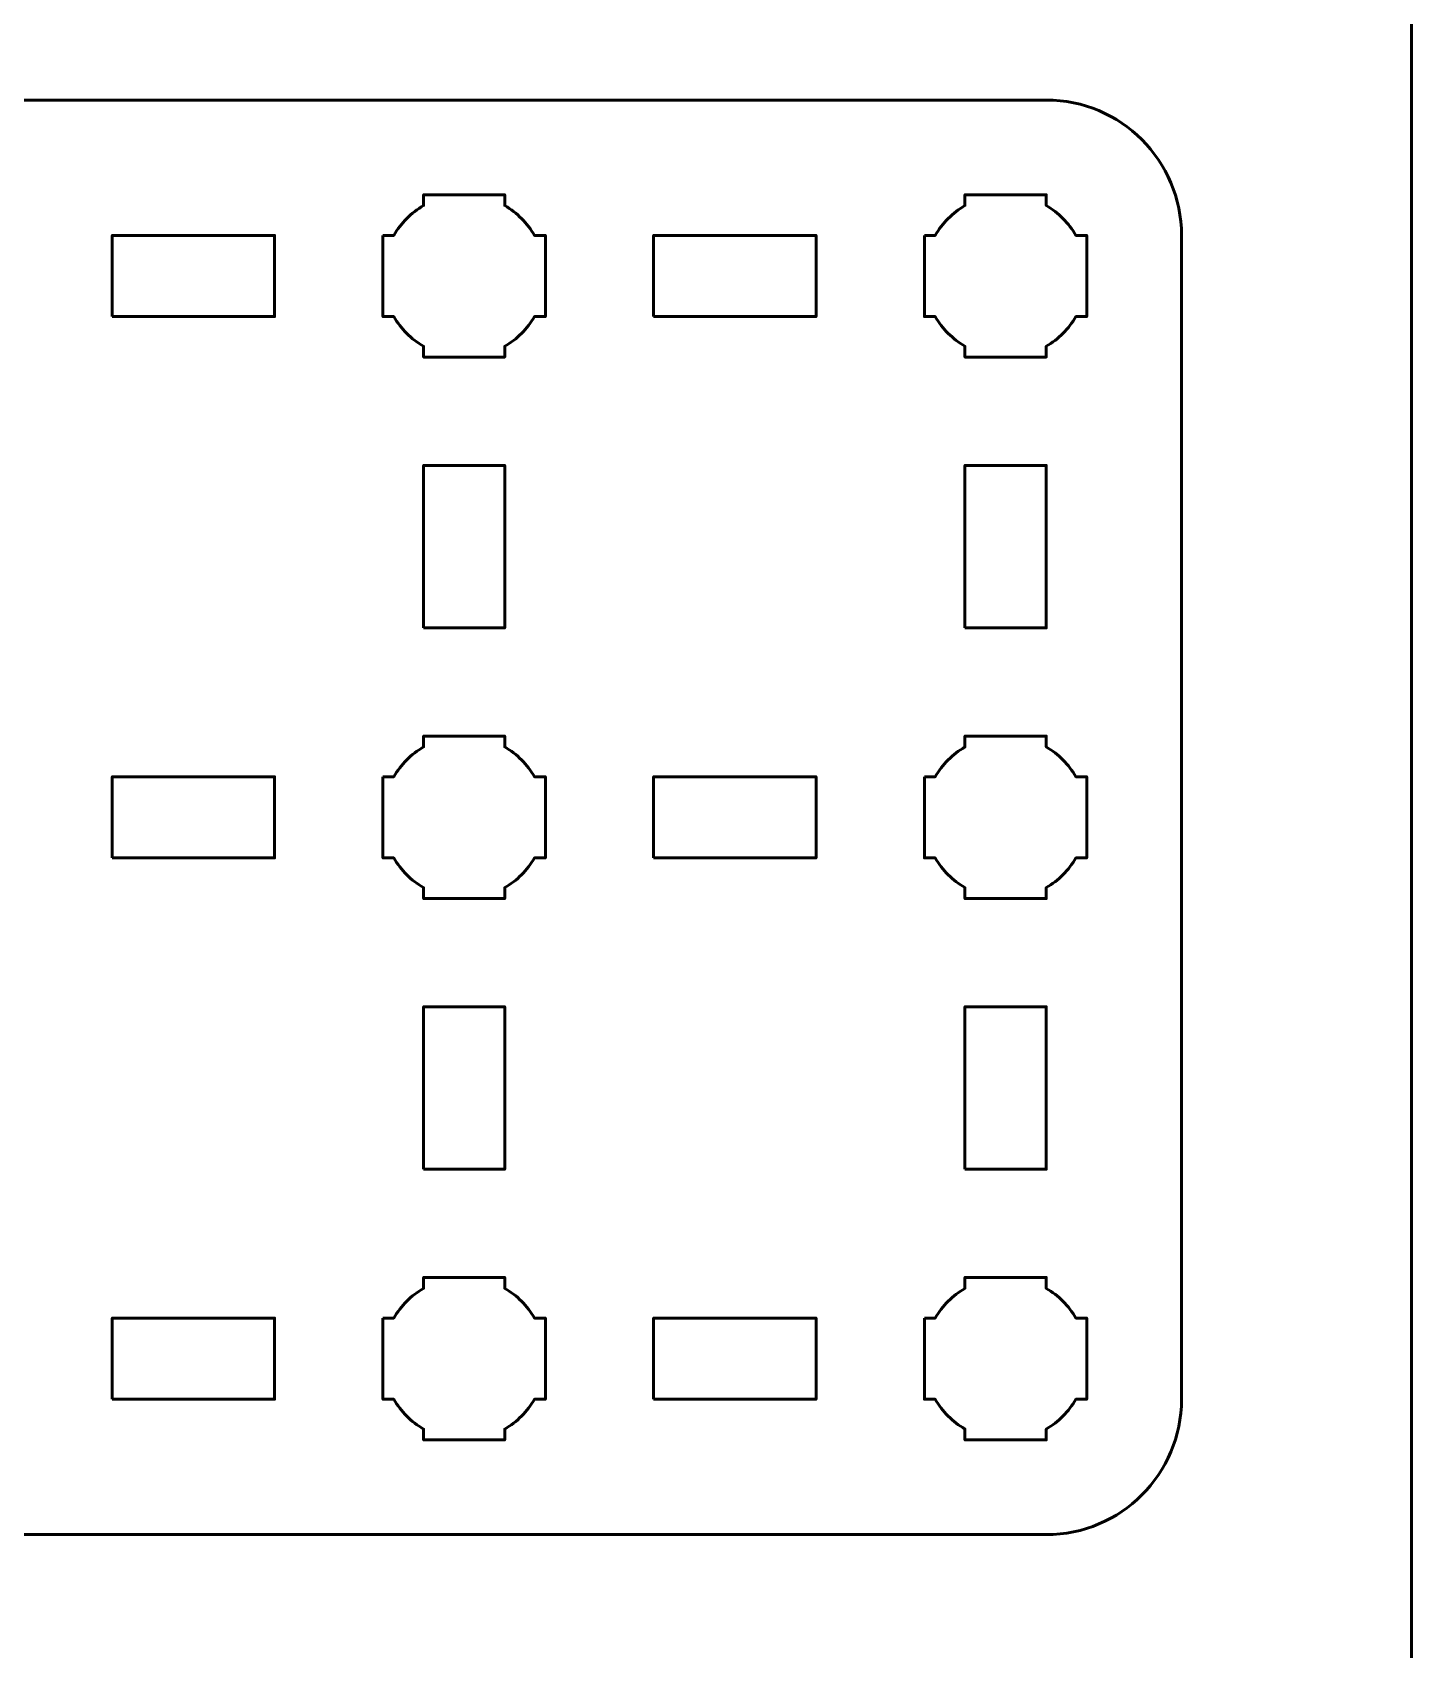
# Model space of a CAD drawing. Header units: centimetres. Extents: x -21 to 0, y -29.7 to 0.
# Drawn here: x -5.09 to 0, y -23.73 to -17.75 of the extents above; entities that cross this region are included whole.
import ezdxf

# ---------------------------------------------------------------- set-up
doc = ezdxf.new("R2010")
doc.units = ezdxf.units.CM
doc.header["$MEASUREMENT"] = 0
doc.layers.add('Layer 1', color=7, linetype='Continuous')

msp = doc.modelspace()

# ---------------------------------------------------------------- linework, layer by layer
at = {"layer": 'Layer 1', "lineweight": 53}
for points in [[(-4.8, -18.8), (-4.2, -18.8), (-4.2, -18.5), (-4.8, -18.5), (-4.8, -18.8)], [(-2.8, -18.8), (-2.2, -18.8), (-2.2, -18.5), (-2.8, -18.5), (-2.8, -18.8)], [(-3.65, -19.95), (-3.35, -19.95), (-3.35, -19.35), (-3.65, -19.35), (-3.65, -19.95)], [(-1.65, -19.95), (-1.35, -19.95), (-1.35, -19.35), (-1.65, -19.35), (-1.65, -19.95)], [(-4.8, -20.8), (-4.2, -20.8), (-4.2, -20.5), (-4.8, -20.5), (-4.8, -20.8)], [(-2.8, -20.8), (-2.2, -20.8), (-2.2, -20.5), (-2.8, -20.5), (-2.8, -20.8)], [(-3.65, -21.95), (-3.35, -21.95), (-3.35, -21.35), (-3.65, -21.35), (-3.65, -21.95)], [(-1.65, -21.95), (-1.35, -21.95), (-1.35, -21.35), (-1.65, -21.35), (-1.65, -21.95)], [(-4.8, -22.8), (-4.2, -22.8), (-4.2, -22.5), (-4.8, -22.5), (-4.8, -22.8)], [(-2.8, -22.8), (-2.2, -22.8), (-2.2, -22.5), (-2.8, -22.5), (-2.8, -22.8)]]:
    msp.add_lwpolyline(points, close=True, dxfattribs=at)
at = {"layer": 'Layer 1', "color": 1, "lineweight": 53}
msp.add_open_spline([(-21.00003, -29.19995), (-21.00003, -29.19995), (-21.00003, -5.89992), (-21.00003, -5.89992), (-21.00003, -5.89992), (-21.00003, -5.81709), (-20.93286, -5.74992), (-20.85003, -5.74992), (-20.85003, -5.74992), (-20.7672, -5.74992), (-20.70003, -5.68275), (-20.70003, -5.59992), (-20.70003, -5.59992), (-20.70003, -5.51709), (-20.7672, -5.44992), (-20.85003, -5.44992), (-20.85003, -5.44992), (-20.93286, -5.44992), (-21.00003, -5.38275), (-21.00003, -5.29992), (-21.00003, -5.29992), (-21.00003, -5.21709), (-20.93286, -5.14992), (-20.85003, -5.14992), (-20.85003, -5.14992), (-20.7672, -5.14992), (-20.70003, -5.08275), (-20.70003, -4.99992), (-20.70003, -4.99992), (-20.70003, -4.91709), (-20.7672, -4.84992), (-20.85003, -4.84992), (-20.85003, -4.84992), (-20.93286, -4.84992), (-21.00003, -4.78275), (-21.00003, -4.69992), (-21.00003, -4.69992), (-21.00003, -4.61709), (-20.93286, -4.54992), (-20.85003, -4.54992), (-20.85003, -4.54992), (-20.7672, -4.54992), (-20.70003, -4.48275), (-20.70003, -4.39992), (-20.70003, -4.39992), (-20.70003, -4.31709), (-20.7672, -4.24992), (-20.85003, -4.24992), (-20.85003, -4.24992), (-20.93286, -4.24992), (-21.00003, -4.18275), (-21.00003, -4.09992), (-21.00003, -4.09992), (-21.00003, -4.01709), (-20.93286, -3.94992), (-20.85003, -3.94992), (-20.85003, -3.94992), (-20.7672, -3.94992), (-20.70003, -3.88275), (-20.70003, -3.79992), (-20.70003, -3.79992), (-20.70003, -3.71709), (-20.7672, -3.64992), (-20.85003, -3.64992), (-20.85003, -3.64992), (-20.93286, -3.64992), (-21.00003, -3.58275), (-21.00003, -3.49992), (-21.00003, -3.49992), (-21.00003, -3.41709), (-20.93286, -3.34992), (-20.85003, -3.34992), (-20.85003, -3.34992), (-20.7672, -3.34992), (-20.70003, -3.28275), (-20.70003, -3.19992), (-20.70003, -3.19992), (-20.70003, -3.11709), (-20.7672, -3.04992), (-20.85003, -3.04992), (-20.85003, -3.04992), (-20.93286, -3.04992), (-21.00003, -2.98275), (-21.00003, -2.89992), (-21.00003, -2.89992), (-21.00003, -2.81709), (-20.93286, -2.74992), (-20.85003, -2.74992), (-20.85003, -2.74992), (-20.7672, -2.74992), (-20.70003, -2.68275), (-20.70003, -2.59992), (-20.70003, -2.59992), (-20.70003, -2.51709), (-20.7672, -2.44992), (-20.85003, -2.44992), (-20.85003, -2.44992), (-20.93286, -2.44992), (-21.00003, -2.38275), (-21.00003, -2.29992), (-21.00003, -2.29992), (-21.00003, -2.21709), (-20.93286, -2.14992), (-20.85003, -2.14992), (-20.85003, -2.14992), (-20.7672, -2.14992), (-20.70003, -2.08275), (-20.70003, -1.99992), (-20.70003, -1.99992), (-20.70003, -1.91709), (-20.7672, -1.84992), (-20.85003, -1.84992), (-20.85003, -1.84992), (-20.93286, -1.84992), (-21.00003, -1.78275), (-21.00003, -1.69992), (-21.00003, -1.69992), (-21.00003, -1.61709), (-20.93286, -1.54992), (-20.85003, -1.54992), (-20.85003, -1.54992), (-20.7672, -1.54992), (-20.70003, -1.48275), (-20.70003, -1.39992), (-20.70003, -1.39992), (-20.70003, -1.31709), (-20.7672, -1.24992), (-20.85003, -1.24992), (-20.85003, -1.24992), (-20.93286, -1.24992), (-21.00003, -1.18275), (-21.00003, -1.09992), (-21.00003, -1.09992), (-21.00003, -1.09992), (-21.00003, -0.49992), (-21.00003, -0.49992), (-21.00003, -0.49992), (-21.00003, -0.22295), (-20.77694, 0.00004), (-20.49994, 0.00004), (-20.49994, 0.00004), (-20.49994, 0.00004), (-0.50008, 0.00004), (-0.50008, 0.00004), (-0.50008, 0.00004), (-0.22294, 0.00004), (0.00002, -0.22295), (0.00002, -0.49992), (0.00002, -0.49992), (0.00002, -0.49992), (0.00002, -29.19995), (0.00002, -29.19995), (0.00002, -29.19995), (0.00002, -29.47695), (-0.22294, -29.70004), (-0.50008, -29.70004), (-0.50008, -29.70004), (-0.50008, -29.70004), (-20.49994, -29.70004), (-20.49994, -29.70004), (-20.49994, -29.70004), (-20.77694, -29.70004), (-21.00003, -29.47695), (-21.00003, -29.19995)], degree=3, knots=[0, 0, 0, 0, 0.0243902, 0.0243902, 0.0243902, 0.0243902, 0.0487805, 0.0487805, 0.0487805, 0.0487805, 0.0731707, 0.0731707, 0.0731707, 0.0731707, 0.097561, 0.097561, 0.097561, 0.097561, 0.1219512, 0.1219512, 0.1219512, 0.1219512, 0.1463415, 0.1463415, 0.1463415, 0.1463415, 0.1707317, 0.1707317, 0.1707317, 0.1707317, 0.195122, 0.195122, 0.195122, 0.195122, 0.2195122, 0.2195122, 0.2195122, 0.2195122, 0.2439024, 0.2439024, 0.2439024, 0.2439024, 0.2682927, 0.2682927, 0.2682927, 0.2682927, 0.2926829, 0.2926829, 0.2926829, 0.2926829, 0.3170732, 0.3170732, 0.3170732, 0.3170732, 0.3414634, 0.3414634, 0.3414634, 0.3414634, 0.3658537, 0.3658537, 0.3658537, 0.3658537, 0.3902439, 0.3902439, 0.3902439, 0.3902439, 0.4146341, 0.4146341, 0.4146341, 0.4146341, 0.4390244, 0.4390244, 0.4390244, 0.4390244, 0.4634146, 0.4634146, 0.4634146, 0.4634146, 0.4878049, 0.4878049, 0.4878049, 0.4878049, 0.5121951, 0.5121951, 0.5121951, 0.5121951, 0.5365854, 0.5365854, 0.5365854, 0.5365854, 0.5609756, 0.5609756, 0.5609756, 0.5609756, 0.5853659, 0.5853659, 0.5853659, 0.5853659, 0.6097561, 0.6097561, 0.6097561, 0.6097561, 0.6341463, 0.6341463, 0.6341463, 0.6341463, 0.6585366, 0.6585366, 0.6585366, 0.6585366, 0.6829268, 0.6829268, 0.6829268, 0.6829268, 0.7073171, 0.7073171, 0.7073171, 0.7073171, 0.7317073, 0.7317073, 0.7317073, 0.7317073, 0.7560976, 0.7560976, 0.7560976, 0.7560976, 0.7804878, 0.7804878, 0.7804878, 0.7804878, 0.804878, 0.804878, 0.804878, 0.804878, 0.8292683, 0.8292683, 0.8292683, 0.8292683, 0.8536585, 0.8536585, 0.8536585, 0.8536585, 0.8780488, 0.8780488, 0.8780488, 0.8780488, 0.902439, 0.902439, 0.902439, 0.902439, 0.9268293, 0.9268293, 0.9268293, 0.9268293, 0.9512195, 0.9512195, 0.9512195, 0.9512195, 0.9756098, 0.9756098, 0.9756098, 0.9756098, 1, 1, 1, 1], dxfattribs=at)
at = {"layer": 'Layer 1', "color": 3, "lineweight": 53}
msp.add_open_spline([(-10.15, -22.8), (-10.15, -22.8), (-10.15, -18.5), (-10.15, -18.5), (-10.15, -18.5), (-10.15, -18.22391), (-9.92609, -18), (-9.65, -18), (-9.65, -18), (-9.65, -18), (-1.35, -18), (-1.35, -18), (-1.35, -18), (-1.07391, -18), (-0.85, -18.22391), (-0.85, -18.5), (-0.85, -18.5), (-0.85, -18.5), (-0.85, -22.8), (-0.85, -22.8), (-0.85, -22.8), (-0.85, -23.07609), (-1.07391, -23.3), (-1.35, -23.3), (-1.35, -23.3), (-1.35, -23.3), (-9.65, -23.3), (-9.65, -23.3), (-9.65, -23.3), (-9.92609, -23.3), (-10.15, -23.07609), (-10.15, -22.8)], degree=3, knots=[0, 0, 0, 0, 0.125, 0.125, 0.125, 0.125, 0.25, 0.25, 0.25, 0.25, 0.375, 0.375, 0.375, 0.375, 0.5, 0.5, 0.5, 0.5, 0.625, 0.625, 0.625, 0.625, 0.75, 0.75, 0.75, 0.75, 0.875, 0.875, 0.875, 0.875, 1, 1, 1, 1], dxfattribs=at)
at = {"layer": 'Layer 1', "lineweight": 53}
for points in [[(-3.8, -18.5), (-3.8, -18.5), (-3.75985, -18.5), (-3.75985, -18.5), (-3.75985, -18.5), (-3.7335, -18.45447), (-3.69553, -18.4165), (-3.65, -18.39015), (-3.65, -18.39015), (-3.65, -18.39015), (-3.65, -18.35), (-3.65, -18.35), (-3.65, -18.35), (-3.65, -18.35), (-3.5, -18.35), (-3.5, -18.35), (-3.5, -18.35), (-3.5, -18.35), (-3.35, -18.35), (-3.35, -18.35), (-3.35, -18.35), (-3.35, -18.35), (-3.35, -18.39015), (-3.35, -18.39015), (-3.35, -18.39015), (-3.30447, -18.4165), (-3.2665, -18.45447), (-3.24015, -18.5), (-3.24015, -18.5), (-3.24015, -18.5), (-3.2, -18.5), (-3.2, -18.5), (-3.2, -18.5), (-3.2, -18.5), (-3.2, -18.65), (-3.2, -18.65), (-3.2, -18.65), (-3.2, -18.65), (-3.2, -18.8), (-3.2, -18.8), (-3.2, -18.8), (-3.2, -18.8), (-3.24015, -18.8), (-3.24015, -18.8), (-3.24015, -18.8), (-3.2665, -18.84553), (-3.30447, -18.8835), (-3.35, -18.90985), (-3.35, -18.90985), (-3.35, -18.90985), (-3.35, -18.95), (-3.35, -18.95), (-3.35, -18.95), (-3.35, -18.95), (-3.5, -18.95), (-3.5, -18.95), (-3.5, -18.95), (-3.5, -18.95), (-3.65, -18.95), (-3.65, -18.95), (-3.65, -18.95), (-3.65, -18.95), (-3.65, -18.90985), (-3.65, -18.90985), (-3.65, -18.90985), (-3.69553, -18.8835), (-3.7335, -18.84553), (-3.75985, -18.8), (-3.75985, -18.8), (-3.75985, -18.8), (-3.8, -18.8), (-3.8, -18.8), (-3.8, -18.8), (-3.8, -18.8), (-3.8, -18.65), (-3.8, -18.65), (-3.8, -18.65), (-3.8, -18.65), (-3.8, -18.5), (-3.8, -18.5)], [(-1.8, -18.5), (-1.8, -18.5), (-1.75985, -18.5), (-1.75985, -18.5), (-1.75985, -18.5), (-1.7335, -18.45447), (-1.69553, -18.4165), (-1.65, -18.39015), (-1.65, -18.39015), (-1.65, -18.39015), (-1.65, -18.35), (-1.65, -18.35), (-1.65, -18.35), (-1.65, -18.35), (-1.5, -18.35), (-1.5, -18.35), (-1.5, -18.35), (-1.5, -18.35), (-1.35, -18.35), (-1.35, -18.35), (-1.35, -18.35), (-1.35, -18.35), (-1.35, -18.39015), (-1.35, -18.39015), (-1.35, -18.39015), (-1.30447, -18.4165), (-1.2665, -18.45447), (-1.24015, -18.5), (-1.24015, -18.5), (-1.24015, -18.5), (-1.2, -18.5), (-1.2, -18.5), (-1.2, -18.5), (-1.2, -18.5), (-1.2, -18.65), (-1.2, -18.65), (-1.2, -18.65), (-1.2, -18.65), (-1.2, -18.8), (-1.2, -18.8), (-1.2, -18.8), (-1.2, -18.8), (-1.24015, -18.8), (-1.24015, -18.8), (-1.24015, -18.8), (-1.2665, -18.84553), (-1.30447, -18.8835), (-1.35, -18.90985), (-1.35, -18.90985), (-1.35, -18.90985), (-1.35, -18.95), (-1.35, -18.95), (-1.35, -18.95), (-1.35, -18.95), (-1.5, -18.95), (-1.5, -18.95), (-1.5, -18.95), (-1.5, -18.95), (-1.65, -18.95), (-1.65, -18.95), (-1.65, -18.95), (-1.65, -18.95), (-1.65, -18.90985), (-1.65, -18.90985), (-1.65, -18.90985), (-1.69553, -18.8835), (-1.7335, -18.84553), (-1.75985, -18.8), (-1.75985, -18.8), (-1.75985, -18.8), (-1.8, -18.8), (-1.8, -18.8), (-1.8, -18.8), (-1.8, -18.8), (-1.8, -18.65), (-1.8, -18.65), (-1.8, -18.65), (-1.8, -18.65), (-1.8, -18.5), (-1.8, -18.5)], [(-3.8, -20.5), (-3.8, -20.5), (-3.75985, -20.5), (-3.75985, -20.5), (-3.75985, -20.5), (-3.7335, -20.45447), (-3.69553, -20.4165), (-3.65, -20.39015), (-3.65, -20.39015), (-3.65, -20.39015), (-3.65, -20.35), (-3.65, -20.35), (-3.65, -20.35), (-3.65, -20.35), (-3.5, -20.35), (-3.5, -20.35), (-3.5, -20.35), (-3.5, -20.35), (-3.35, -20.35), (-3.35, -20.35), (-3.35, -20.35), (-3.35, -20.35), (-3.35, -20.39015), (-3.35, -20.39015), (-3.35, -20.39015), (-3.30447, -20.4165), (-3.2665, -20.45447), (-3.24015, -20.5), (-3.24015, -20.5), (-3.24015, -20.5), (-3.2, -20.5), (-3.2, -20.5), (-3.2, -20.5), (-3.2, -20.5), (-3.2, -20.65), (-3.2, -20.65), (-3.2, -20.65), (-3.2, -20.65), (-3.2, -20.8), (-3.2, -20.8), (-3.2, -20.8), (-3.2, -20.8), (-3.24015, -20.8), (-3.24015, -20.8), (-3.24015, -20.8), (-3.2665, -20.84553), (-3.30447, -20.8835), (-3.35, -20.90985), (-3.35, -20.90985), (-3.35, -20.90985), (-3.35, -20.95), (-3.35, -20.95), (-3.35, -20.95), (-3.35, -20.95), (-3.5, -20.95), (-3.5, -20.95), (-3.5, -20.95), (-3.5, -20.95), (-3.65, -20.95), (-3.65, -20.95), (-3.65, -20.95), (-3.65, -20.95), (-3.65, -20.90985), (-3.65, -20.90985), (-3.65, -20.90985), (-3.69553, -20.8835), (-3.7335, -20.84553), (-3.75985, -20.8), (-3.75985, -20.8), (-3.75985, -20.8), (-3.8, -20.8), (-3.8, -20.8), (-3.8, -20.8), (-3.8, -20.8), (-3.8, -20.65), (-3.8, -20.65), (-3.8, -20.65), (-3.8, -20.65), (-3.8, -20.5), (-3.8, -20.5)], [(-1.8, -20.5), (-1.8, -20.5), (-1.75985, -20.5), (-1.75985, -20.5), (-1.75985, -20.5), (-1.7335, -20.45447), (-1.69553, -20.4165), (-1.65, -20.39015), (-1.65, -20.39015), (-1.65, -20.39015), (-1.65, -20.35), (-1.65, -20.35), (-1.65, -20.35), (-1.65, -20.35), (-1.5, -20.35), (-1.5, -20.35), (-1.5, -20.35), (-1.5, -20.35), (-1.35, -20.35), (-1.35, -20.35), (-1.35, -20.35), (-1.35, -20.35), (-1.35, -20.39015), (-1.35, -20.39015), (-1.35, -20.39015), (-1.30447, -20.4165), (-1.2665, -20.45447), (-1.24015, -20.5), (-1.24015, -20.5), (-1.24015, -20.5), (-1.2, -20.5), (-1.2, -20.5), (-1.2, -20.5), (-1.2, -20.5), (-1.2, -20.65), (-1.2, -20.65), (-1.2, -20.65), (-1.2, -20.65), (-1.2, -20.8), (-1.2, -20.8), (-1.2, -20.8), (-1.2, -20.8), (-1.24015, -20.8), (-1.24015, -20.8), (-1.24015, -20.8), (-1.2665, -20.84553), (-1.30447, -20.8835), (-1.35, -20.90985), (-1.35, -20.90985), (-1.35, -20.90985), (-1.35, -20.95), (-1.35, -20.95), (-1.35, -20.95), (-1.35, -20.95), (-1.5, -20.95), (-1.5, -20.95), (-1.5, -20.95), (-1.5, -20.95), (-1.65, -20.95), (-1.65, -20.95), (-1.65, -20.95), (-1.65, -20.95), (-1.65, -20.90985), (-1.65, -20.90985), (-1.65, -20.90985), (-1.69553, -20.8835), (-1.7335, -20.84553), (-1.75985, -20.8), (-1.75985, -20.8), (-1.75985, -20.8), (-1.8, -20.8), (-1.8, -20.8), (-1.8, -20.8), (-1.8, -20.8), (-1.8, -20.65), (-1.8, -20.65), (-1.8, -20.65), (-1.8, -20.65), (-1.8, -20.5), (-1.8, -20.5)], [(-3.8, -22.5), (-3.8, -22.5), (-3.75985, -22.5), (-3.75985, -22.5), (-3.75985, -22.5), (-3.7335, -22.45447), (-3.69553, -22.4165), (-3.65, -22.39015), (-3.65, -22.39015), (-3.65, -22.39015), (-3.65, -22.35), (-3.65, -22.35), (-3.65, -22.35), (-3.65, -22.35), (-3.5, -22.35), (-3.5, -22.35), (-3.5, -22.35), (-3.5, -22.35), (-3.35, -22.35), (-3.35, -22.35), (-3.35, -22.35), (-3.35, -22.35), (-3.35, -22.39015), (-3.35, -22.39015), (-3.35, -22.39015), (-3.30447, -22.4165), (-3.2665, -22.45447), (-3.24015, -22.5), (-3.24015, -22.5), (-3.24015, -22.5), (-3.2, -22.5), (-3.2, -22.5), (-3.2, -22.5), (-3.2, -22.5), (-3.2, -22.65), (-3.2, -22.65), (-3.2, -22.65), (-3.2, -22.65), (-3.2, -22.8), (-3.2, -22.8), (-3.2, -22.8), (-3.2, -22.8), (-3.24015, -22.8), (-3.24015, -22.8), (-3.24015, -22.8), (-3.2665, -22.84553), (-3.30447, -22.8835), (-3.35, -22.90985), (-3.35, -22.90985), (-3.35, -22.90985), (-3.35, -22.95), (-3.35, -22.95), (-3.35, -22.95), (-3.35, -22.95), (-3.5, -22.95), (-3.5, -22.95), (-3.5, -22.95), (-3.5, -22.95), (-3.65, -22.95), (-3.65, -22.95), (-3.65, -22.95), (-3.65, -22.95), (-3.65, -22.90985), (-3.65, -22.90985), (-3.65, -22.90985), (-3.69553, -22.8835), (-3.7335, -22.84553), (-3.75985, -22.8), (-3.75985, -22.8), (-3.75985, -22.8), (-3.8, -22.8), (-3.8, -22.8), (-3.8, -22.8), (-3.8, -22.8), (-3.8, -22.65), (-3.8, -22.65), (-3.8, -22.65), (-3.8, -22.65), (-3.8, -22.5), (-3.8, -22.5)], [(-1.8, -22.5), (-1.8, -22.5), (-1.75985, -22.5), (-1.75985, -22.5), (-1.75985, -22.5), (-1.7335, -22.45447), (-1.69553, -22.4165), (-1.65, -22.39015), (-1.65, -22.39015), (-1.65, -22.39015), (-1.65, -22.35), (-1.65, -22.35), (-1.65, -22.35), (-1.65, -22.35), (-1.5, -22.35), (-1.5, -22.35), (-1.5, -22.35), (-1.5, -22.35), (-1.35, -22.35), (-1.35, -22.35), (-1.35, -22.35), (-1.35, -22.35), (-1.35, -22.39015), (-1.35, -22.39015), (-1.35, -22.39015), (-1.30447, -22.4165), (-1.2665, -22.45447), (-1.24015, -22.5), (-1.24015, -22.5), (-1.24015, -22.5), (-1.2, -22.5), (-1.2, -22.5), (-1.2, -22.5), (-1.2, -22.5), (-1.2, -22.65), (-1.2, -22.65), (-1.2, -22.65), (-1.2, -22.65), (-1.2, -22.8), (-1.2, -22.8), (-1.2, -22.8), (-1.2, -22.8), (-1.24015, -22.8), (-1.24015, -22.8), (-1.24015, -22.8), (-1.2665, -22.84553), (-1.30447, -22.8835), (-1.35, -22.90985), (-1.35, -22.90985), (-1.35, -22.90985), (-1.35, -22.95), (-1.35, -22.95), (-1.35, -22.95), (-1.35, -22.95), (-1.5, -22.95), (-1.5, -22.95), (-1.5, -22.95), (-1.5, -22.95), (-1.65, -22.95), (-1.65, -22.95), (-1.65, -22.95), (-1.65, -22.95), (-1.65, -22.90985), (-1.65, -22.90985), (-1.65, -22.90985), (-1.69553, -22.8835), (-1.7335, -22.84553), (-1.75985, -22.8), (-1.75985, -22.8), (-1.75985, -22.8), (-1.8, -22.8), (-1.8, -22.8), (-1.8, -22.8), (-1.8, -22.8), (-1.8, -22.65), (-1.8, -22.65), (-1.8, -22.65), (-1.8, -22.65), (-1.8, -22.5), (-1.8, -22.5)]]:
    msp.add_open_spline(points, degree=3, knots=[0, 0, 0, 0, 0.05, 0.05, 0.05, 0.05, 0.1, 0.1, 0.1, 0.1, 0.15, 0.15, 0.15, 0.15, 0.2, 0.2, 0.2, 0.2, 0.25, 0.25, 0.25, 0.25, 0.3, 0.3, 0.3, 0.3, 0.35, 0.35, 0.35, 0.35, 0.4, 0.4, 0.4, 0.4, 0.45, 0.45, 0.45, 0.45, 0.5, 0.5, 0.5, 0.5, 0.55, 0.55, 0.55, 0.55, 0.6, 0.6, 0.6, 0.6, 0.65, 0.65, 0.65, 0.65, 0.7, 0.7, 0.7, 0.7, 0.75, 0.75, 0.75, 0.75, 0.8, 0.8, 0.8, 0.8, 0.85, 0.85, 0.85, 0.85, 0.9, 0.9, 0.9, 0.9, 0.95, 0.95, 0.95, 0.95, 1, 1, 1, 1], dxfattribs=at)

doc.saveas('drawing.dxf')
